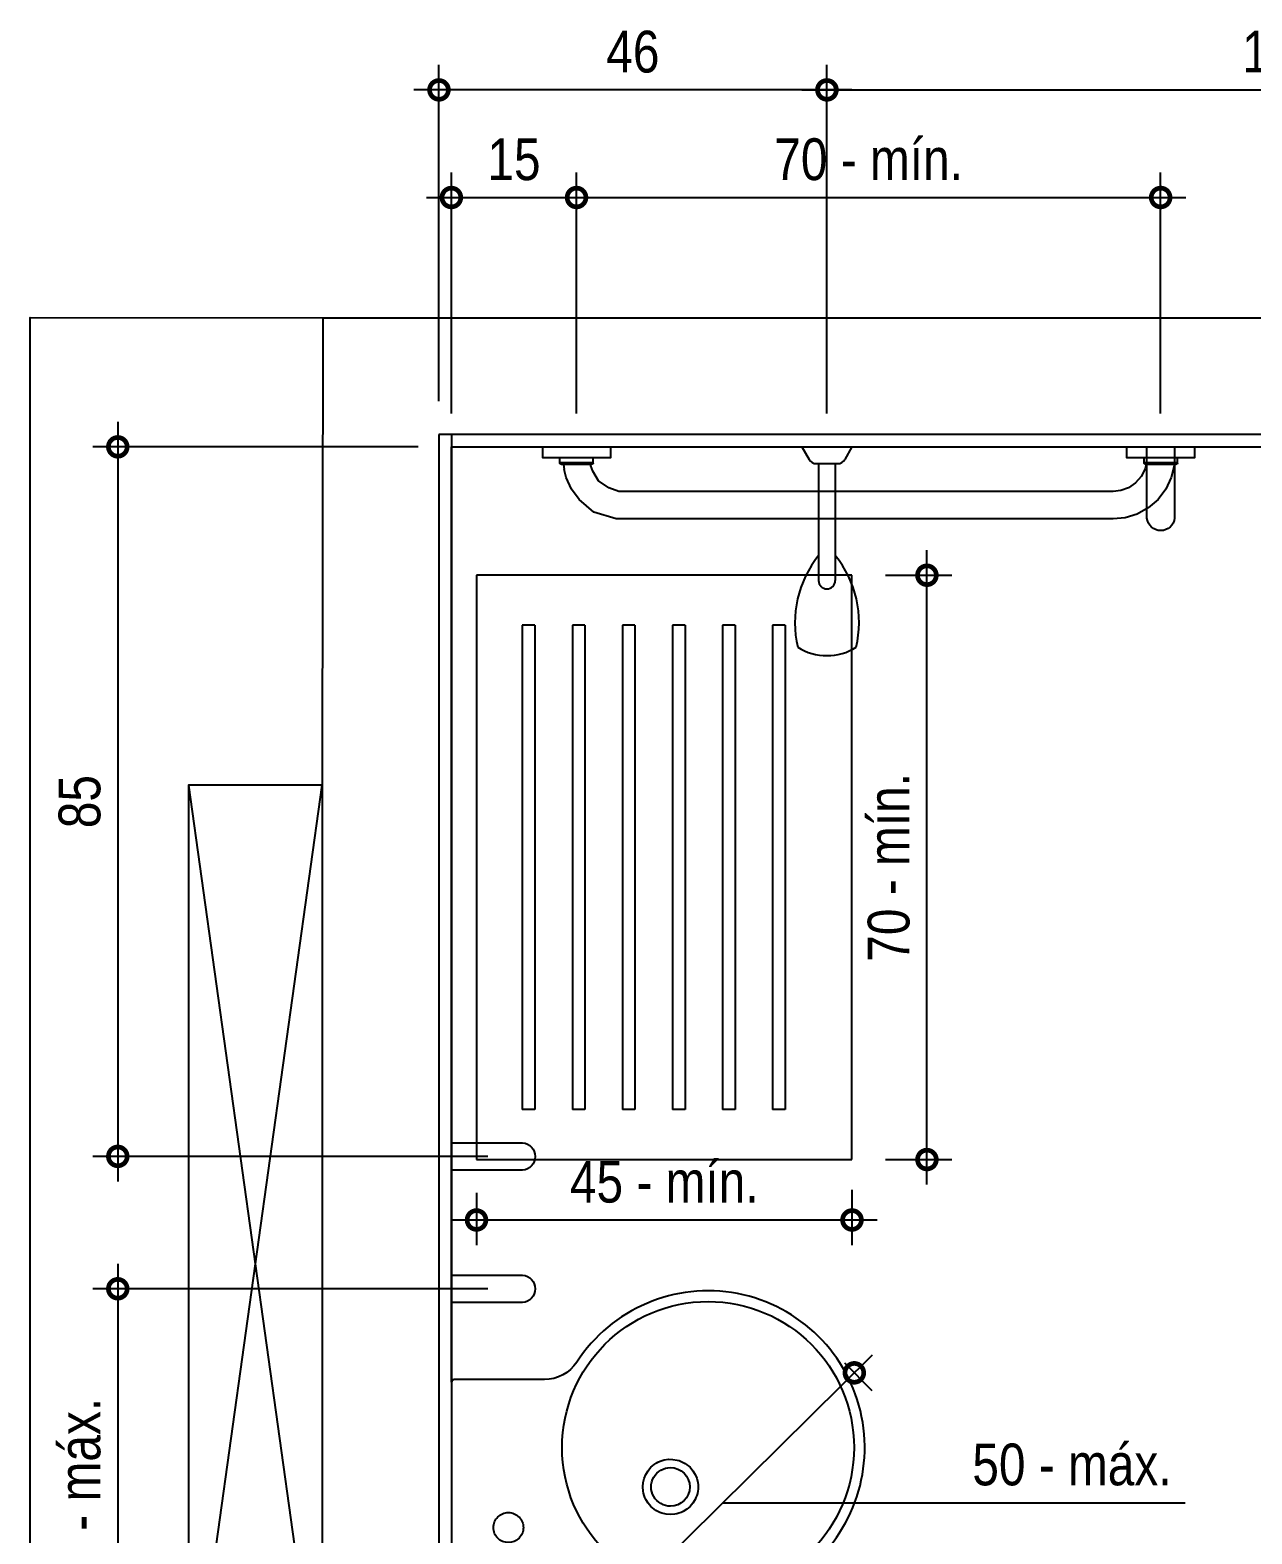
# Model space of a CAD drawing. Header units: metres. Extents: x 3 to 168, y -142 to 28.
# Drawn here: x 112.067 to 113.531, y -80.438 to -78.636 of the extents above; entities that cross this region are included whole.
import ezdxf

# ---------------------------------------------------------------- set-up
doc = ezdxf.new("R2010")
doc.units = ezdxf.units.M
doc.linetypes.add('DASHEDX2', pattern=[1.5, 1, -0.5])
doc.linetypes.add('DASHSPACE', pattern=[30, 12, -18])
for name, color, linetype in [('ARQ-ALV ACAB', 4, 'Continuous'), ('ARQ-ALV OSSO', 5, 'Continuous'), ('ARQ-AUX1', 1, 'Continuous'), ('ARQ-DIM', 2, 'Continuous'), ('ARQ-HID', 2, 'Continuous'), ('ARQ-PRJ', 7, 'DASHEDX2'), ('ARQ-SIM', 1, 'Continuous')]:
    doc.layers.add(name, color=color, linetype=linetype)
doc.styles.add('Adesa', font='ARIALN.TTF')
doc.dimstyles.new('ADESA 1-0025', dxfattribs={"dimtxt": 0.05, "dimasz": 0.045, "dimexe": 0.03, "dimexo": 0.04, "dimgap": 0.02, "dimtad": 1, "dimtoh": 1, "dimdec": 0, "dimlfac": 100, "dimzin": 4, "dimtxsty": 'Adesa', "dimblk": 'DOTSMALL', "dimcen": 1, "dimdle": 0.03, "dimclrd": 1, "dimclre": 1, "dimclrt": 256, "dimazin": 1, "dimtm": 1e-09, "dimtfac": 1, "dimtdec": 0, "dimtix": 1, "dimtmove": 2, "dimatfit": 0, "dimldrblk": 'DOTSMALL', "dimfxl": 0.8, "dimtvp": 2, "dimtolj": 1, "dimtzin": 0, "dimarcsym": 0})

# ---------------------------------------------------------------- blocks, each defined once
blk = doc.blocks.new('ARQ-CUBA OP2')
for points in [[(0.3901, -0.0022), (0.3901, -0.1139, 0.250875), (0.4107, -0.1524, -1.226887), (0.1493, -0.4111, 0.253672), (0.1104, -0.3901), (0.0022, -0.3901, -0.414214), (-0.0009, -0.387), (-0.0009, -0.0022, -0.414214), (0.0022, 0.0009), (0.387, 0.0009), (0.3878, 0.0008), (0.3886, 0.0005), (0.3892, 0), (0.3897, -0.0007), (0.39, -0.0014)], [(0.14, -0.122, 1), (0.14, -0.1581, 1)], [(0.3066, -0.1338, 1), (0.3066, -0.4836, 1)], [(0.2615, -0.2384, 1), (0.2615, -0.2847, 1)]]:
    blk.add_lwpolyline(points, format="xyb", close=True)
at = {"ltscale": 0.001202}
blk.add_lwpolyline([(0.3901, -0.0024), (0.3901, -0.0022)], dxfattribs=at)
at = {"linetype": 'DASHSPACE'}
for points in [[(0.2128, -0.0493, 1), (0.2128, -0.0853, 1)], [(0.0673, -0.1948, 1), (0.0673, -0.2308, 1)]]:
    blk.add_lwpolyline(points, format="xyb", close=True, dxfattribs=at)
blk.add_lwpolyline([(0.2615, -0.2284), (0.2564, -0.2288), (0.2513, -0.2301), (0.2489, -0.231), (0.2465, -0.2321), (0.2442, -0.2333), (0.242, -0.2348), (0.2381, -0.2381), (0.2348, -0.2421), (0.232, -0.2466), (0.2309, -0.2489), (0.23, -0.2514), (0.2293, -0.2539), (0.2288, -0.2565), (0.2284, -0.2615), (0.2288, -0.2667), (0.23, -0.2718), (0.232, -0.2766), (0.2348, -0.281), (0.2364, -0.2831), (0.2382, -0.285), (0.2401, -0.2868), (0.2421, -0.2884), (0.2443, -0.2898), (0.2466, -0.2911), (0.2491, -0.2922), (0.254, -0.2938), (0.2591, -0.2946), (0.2643, -0.2945), (0.2695, -0.2937), (0.272, -0.293), (0.2745, -0.292), (0.2768, -0.2909), (0.2791, -0.2896), (0.2813, -0.2881), (0.2834, -0.2865), (0.285, -0.285), (0.2883, -0.281), (0.2911, -0.2766), (0.293, -0.2719), (0.2943, -0.2668), (0.2946, -0.2642), (0.2947, -0.2616), (0.2946, -0.259), (0.2943, -0.2564), (0.2938, -0.2538), (0.293, -0.2513), (0.2921, -0.2488), (0.291, -0.2464), (0.2883, -0.2421), (0.285, -0.2381), (0.281, -0.2348), (0.2766, -0.232), (0.2742, -0.2309), (0.2717, -0.23), (0.2692, -0.2293), (0.2666, -0.2288)], close=True)
blk.add_lwpolyline([(-0.0009, -0.387), (-0.0009, -0.6249)])
at = {"layer": 'ARQ-SIM'}
blk.add_lwpolyline([(0.4791, 0.0009), (0.4791, -0.0843, 0.913215), (0.5121, -0.0843), (0.5121, 0.0009)], format="xyb", dxfattribs=at)
blk = doc.blocks.new('ARQ-SAN-DUCHA')
at = {"layer": 'ARQ-HID'}
for p, q in [((0, 0.03), (0.015, 0.0213)), ((0, -0.03), (0, 0.03)), ((0.02, -0.0127), (0.02, 0.0127)), ((0.02, 0.01), (0.16, 0.01)), ((0.02, -0.01), (0.16, -0.01)), ((0, -0.03), (0.015, -0.0213))]:
    blk.add_line(p, q, dxfattribs=at)
for centre, radius, start, end in [((0.2107, -0.0904), 0.1288, 76.8369, 128.7713), ((0.01, 0.0127), 0.01, 359.9999, 59.9999), ((0.1837, 0), 0.0663, 328.1091, 31.8907), ((0.16, 0), 0.01, 269.9999, 89.9999), ((0.01, -0.0127), 0.01, 299.9999, 359.9999), ((0.2107, 0.0904), 0.1288, 231.2284, 283.1628)]:
    blk.add_arc(centre, radius, start, end, dxfattribs=at)
blk = doc.blocks.new('CHUVEIRO ACESSIVEL')
for p, q in [((-0.9, 0.3), (-0.9, 1.25)), ((0, 0.3), (-0.9, 0.3))]:
    blk.add_line(p, q)
at = {"color": 1}
for points in [[(-0.9, 1.1094), (-0.9, 1.1906), (-0.8868, 1.1906), (-0.8868, 1.1094)], [(-0.9, 0.4094), (-0.9, 0.4906), (-0.8868, 0.4906), (-0.8868, 0.4094)]]:
    blk.add_lwpolyline(points, close=True, dxfattribs=at)
for points in [[(-0.8809, 1.17), (-0.8868, 1.17)], [(-0.8809, 1.17), (-0.8809, 1.1302)], [(-0.8809, 1.17), (-0.8799, 1.1698)], [(-0.8799, 1.1698), (-0.8792, 1.169)], [(-0.8792, 1.169), (-0.8789, 1.168)], [(-0.8789, 1.168), (-0.8789, 1.1323)], [(-0.8789, 1.1665), (-0.8632, 1.1627)], [(-0.8632, 1.1627), (-0.8494, 1.1562)], [(-0.8494, 1.1562), (-0.8371, 1.1468)], [(-0.8371, 1.1468), (-0.8269, 1.135)], [(-0.8269, 1.135), (-0.8196, 1.1216)], [(-0.8809, 1.1302), (-0.8868, 1.1302)], [(-0.8799, 1.1305), (-0.8809, 1.1302)], [(-0.8792, 1.1312), (-0.8799, 1.1305)], [(-0.8789, 1.1323), (-0.8792, 1.1312)], [(-0.8789, 1.1327), (-0.8736, 1.1315)], [(-0.8736, 1.1315), (-0.8645, 1.1267)], [(-0.8645, 1.1267), (-0.8568, 1.1197)], [(-0.8568, 1.1197), (-0.8511, 1.1113)], [(-0.8196, 1.1216), (-0.8152, 1.1075)], [(-0.8511, 1.1113), (-0.8479, 1.1022)], [(-0.8479, 1.1022), (-0.8468, 1.093)], [(-0.8152, 1.1075), (-0.8138, 1.093)], [(-0.8468, 1.093), (-0.8468, 0.5007), (-0.8511, 0.4887)], [(-0.8138, 1.093), (-0.8138, 0.4972), (-0.8219, 0.4708), (-0.8371, 0.4532)], [(-0.8511, 0.4887), (-0.8595, 0.4762), (-0.871, 0.4696)], [(-0.8809, 0.4698), (-0.8868, 0.4698)], [(-0.8809, 0.4698), (-0.8809, 0.43)], [(-0.8809, 0.4698), (-0.8799, 0.4695)], [(-0.8799, 0.4695), (-0.8792, 0.4688)], [(-0.8792, 0.4688), (-0.8789, 0.4677)], [(-0.871, 0.4696), (-0.8772, 0.4672)], [(-0.8789, 0.4677), (-0.8789, 0.432)], [(-0.8772, 0.4672), (-0.8789, 0.4669)], [(-0.8371, 0.4532), (-0.8494, 0.4438)], [(-0.8789, 0.4341), (-0.8729, 0.435)], [(-0.8632, 0.4373), (-0.8729, 0.435)], [(-0.8494, 0.4438), (-0.8632, 0.4373)], [(-0.8809, 0.43), (-0.8868, 0.43)], [(-0.8799, 0.4302), (-0.8809, 0.43)], [(-0.8792, 0.431), (-0.8799, 0.4302)], [(-0.8789, 0.432), (-0.8792, 0.431)]]:
    blk.add_lwpolyline(points, dxfattribs=at)
at = {"layer": 'ARQ-PRJ'}
for p, q in [((-0.6863, 0.6999), (-0.6124, 0.6999)), ((-0.6863, 0.6999), (-0.6863, 0.6849)), ((-0.6863, 0.6849), (-0.5965, 0.6849)), ((-0.6124, 0.6999), (-0.1063, 0.6999)), ((-0.5965, 0.6849), (-0.1063, 0.6849)), ((-0.1063, 0.6999), (-0.1063, 0.6849)), ((-0.6863, 0.6399), (-0.1063, 0.6399)), ((-0.6863, 0.6399), (-0.6863, 0.6249)), ((-0.1063, 0.6399), (-0.1063, 0.6249)), ((-0.6863, 0.6249), (-0.1063, 0.6249)), ((-0.6863, 0.5799), (-0.1063, 0.5799)), ((-0.6863, 0.5799), (-0.6863, 0.5649)), ((-0.1063, 0.5799), (-0.1063, 0.5649)), ((-0.6863, 0.5649), (-0.1063, 0.5649)), ((-0.6863, 0.5199), (-0.1063, 0.5199)), ((-0.6863, 0.5199), (-0.6863, 0.5049)), ((-0.6863, 0.5049), (-0.1063, 0.5049)), ((-0.1063, 0.5199), (-0.1063, 0.5049)), ((-0.6863, 0.4599), (-0.1063, 0.4599)), ((-0.6863, 0.4599), (-0.6863, 0.4449)), ((-0.1063, 0.4599), (-0.1063, 0.4449)), ((-0.6863, 0.4449), (-0.1063, 0.4449)), ((-0.6863, 0.3999), (-0.1063, 0.3999)), ((-0.6863, 0.3999), (-0.6863, 0.3849)), ((-0.1063, 0.3999), (-0.1063, 0.3849)), ((-0.6863, 0.3849), (-0.1063, 0.3849))]:
    blk.add_line(p, q, dxfattribs=at)
blk.add_lwpolyline([(-0.63, 0.78), (-0.7463, 0.78), (-0.7463, 0.33), (-0.0463, 0.33), (-0.0463, 0.78), (-0.63, 0.78)], dxfattribs=at)
at = {"layer": 'ARQ-SIM'}
for points in [[(-0.9, 1.1665), (-0.8148, 1.1665, -0.913215), (-0.8148, 1.1335), (-0.9, 1.1335)], [(-0.0665, 0.3), (-0.0665, 0.3852, -0.913215), (-0.0335, 0.3852), (-0.0335, 0.3)]]:
    blk.add_lwpolyline(points, format="xyb", dxfattribs=at)
at = {"layer": 'ARQ-HID', "extrusion": (0, 0, -1), "xscale": -1, "zscale": -1}
blk.add_blockref('ARQ-SAN-DUCHA', (0.9, 0.75), dxfattribs=at)
blk = doc.blocks.new('_DotSmall')
at = {"color": 0, "linetype": 'ByBlock', "const_width": 0.5}
blk.add_lwpolyline([(-0.0625, 0, 1), (0.0625, 0, 1)], format="xyb", close=True, dxfattribs=at)
blk = doc.blocks.new('*D361')
at = {"layer": 'ARQ-DIM', "color": 1, "lineweight": -2, "transparency": 16777216}
for p, q in [((113.0219, -79.0956), (113.0219, -78.6779)), ((114.1128, -79.0506), (114.1128, -78.6779)), ((112.9919, -78.7079), (114.1428, -78.7079))]:
    blk.add_line(p, q, dxfattribs=at)
at = {"layer": 'Defpoints', "color": 0, "transparency": 16777216}
for p in [(114.1128, -78.7079), (114.1128, -79.0906, 0), (113.0219, -79.1356, 0)]:
    blk.add_point(p, dxfattribs=at)
at = {"layer": 'ARQ-DIM', "color": 1, "lineweight": -2, "transparency": 16777216, "xscale": 0.045, "yscale": 0.045, "zscale": 0.045, "rotation": 180}
blk.add_blockref('_DotSmall', (113.0219, -78.7079), dxfattribs=at)
at = {"layer": 'ARQ-DIM', "color": 1, "lineweight": -2, "transparency": 16777216, "xscale": 0.045, "yscale": 0.045, "zscale": 0.045}
blk.add_blockref('_DotSmall', (114.1128, -78.7079), dxfattribs=at)
at = {"layer": 'ARQ-DIM', "transparency": 16777216, "insert": (113.5673, -78.6623), "char_height": 0.05, "attachment_point": 5, "style": 'Adesa'}
blk.add_mtext('\\A1;109', dxfattribs=at)
blk = doc.blocks.new('*D362')
at = {"layer": 'ARQ-DIM', "color": 1, "lineweight": -2, "transparency": 16777216}
for p, q in [((112.5569, -79.0806), (112.5569, -78.6779)), ((113.0218, -79.0956), (113.0218, -78.6779)), ((113.0518, -78.7079), (112.5269, -78.7079))]:
    blk.add_line(p, q, dxfattribs=at)
at = {"layer": 'Defpoints', "color": 0, "transparency": 16777216}
for p in [(112.5569, -78.7079), (112.5569, -79.1206), (113.0218, -79.1356)]:
    blk.add_point(p, dxfattribs=at)
at = {"layer": 'ARQ-DIM', "color": 1, "lineweight": -2, "transparency": 16777216, "xscale": 0.045, "yscale": 0.045, "zscale": 0.045, "rotation": 180}
blk.add_blockref('_DotSmall', (112.5569, -78.7079), dxfattribs=at)
at = {"layer": 'ARQ-DIM', "color": 1, "lineweight": -2, "transparency": 16777216, "xscale": 0.045, "yscale": 0.045, "zscale": 0.045}
blk.add_blockref('_DotSmall', (113.0218, -78.7079), dxfattribs=at)
at = {"layer": 'ARQ-DIM', "transparency": 16777216, "insert": (112.7893, -78.6624), "char_height": 0.05, "attachment_point": 5, "style": 'Adesa'}
blk.add_mtext('\\A1;46', dxfattribs=at)
blk = doc.blocks.new('*D363')
at = {"layer": 'ARQ-DIM', "color": 1, "lineweight": -2, "transparency": 16777216}
for p, q in [((112.7218, -79.0956), (112.7218, -78.8068)), ((113.4218, -79.0956), (113.4218, -78.8068)), ((112.6918, -78.8368), (113.4518, -78.8368))]:
    blk.add_line(p, q, dxfattribs=at)
at = {"layer": 'Defpoints', "color": 0, "transparency": 16777216}
for p in [(113.4218, -78.8368), (112.7218, -79.1356, -0.0001), (113.4218, -79.1356, -0.0001)]:
    blk.add_point(p, dxfattribs=at)
at = {"layer": 'ARQ-DIM', "color": 1, "lineweight": -2, "transparency": 16777216, "xscale": 0.045, "yscale": 0.045, "zscale": 0.045, "rotation": 180}
blk.add_blockref('_DotSmall', (112.7218, -78.8368), dxfattribs=at)
at = {"layer": 'ARQ-DIM', "color": 1, "lineweight": -2, "transparency": 16777216, "xscale": 0.045, "yscale": 0.045, "zscale": 0.045}
blk.add_blockref('_DotSmall', (113.4218, -78.8368), dxfattribs=at)
at = {"layer": 'ARQ-DIM', "transparency": 16777216, "insert": (113.0718, -78.7913), "char_height": 0.05, "attachment_point": 5, "style": 'Adesa'}
blk.add_mtext('\\A1;70 - mín.', dxfattribs=at)
blk = doc.blocks.new('*D364')
at = {"layer": 'ARQ-DIM', "color": 1, "lineweight": -2, "transparency": 16777216}
for p, q in [((112.5718, -79.0956), (112.5718, -78.8068)), ((112.7218, -78.8095), (112.7218, -78.8068)), ((112.5418, -78.8368), (112.7518, -78.8368))]:
    blk.add_line(p, q, dxfattribs=at)
at = {"layer": 'Defpoints', "color": 0, "transparency": 16777216}
for p in [(112.7218, -78.8368), (112.7218, -78.8495), (112.5718, -79.1356, -0.0001)]:
    blk.add_point(p, dxfattribs=at)
at = {"layer": 'ARQ-DIM', "color": 1, "lineweight": -2, "transparency": 16777216, "xscale": 0.045, "yscale": 0.045, "zscale": 0.045, "rotation": 180}
blk.add_blockref('_DotSmall', (112.5718, -78.8368), dxfattribs=at)
at = {"layer": 'ARQ-DIM', "color": 1, "lineweight": -2, "transparency": 16777216, "xscale": 0.045, "yscale": 0.045, "zscale": 0.045}
blk.add_blockref('_DotSmall', (112.7218, -78.8368), dxfattribs=at)
at = {"layer": 'ARQ-DIM', "transparency": 16777216, "insert": (112.6468, -78.7913), "char_height": 0.05, "attachment_point": 5, "style": 'Adesa'}
blk.add_mtext('\\A1;15', dxfattribs=at)
blk = doc.blocks.new('*D365')
at = {"layer": 'ARQ-DIM', "color": 1, "lineweight": -2, "transparency": 16777216}
for p, q in [((113.1417, -80.0193), (113.1417, -79.2593)), ((113.0919, -79.2893), (113.1717, -79.2893)), ((113.0919, -79.9893), (113.1717, -79.9893))]:
    blk.add_line(p, q, dxfattribs=at)
at = {"layer": 'Defpoints', "color": 0, "transparency": 16777216}
for p in [(113.0519, -79.2893), (113.1417, -79.2893), (113.0519, -79.9893)]:
    blk.add_point(p, dxfattribs=at)
at = {"layer": 'ARQ-DIM', "color": 1, "lineweight": -2, "transparency": 16777216, "xscale": 0.045, "yscale": 0.045, "zscale": 0.045}
for p, rotation in [((113.1417, -79.2893), 90), ((113.1417, -79.9893), 270)]:
    blk.add_blockref('_DotSmall', p, dxfattribs=dict(at, rotation=rotation))
at = {"layer": 'ARQ-DIM', "transparency": 16777216, "insert": (113.0961, -79.6393), "char_height": 0.05, "attachment_point": 5, "rotation": 90, "style": 'Adesa'}
blk.add_mtext('\\A1;70 - mín.', dxfattribs=at)
blk = doc.blocks.new('*D366')
at = {"layer": 'ARQ-DIM', "color": 1, "lineweight": -2, "transparency": 16777216}
for p, q in [((112.6019, -80.0293), (112.6019, -80.0917)), ((113.0519, -80.0256), (113.0519, -80.0917)), ((112.5719, -80.0617), (113.0819, -80.0617))]:
    blk.add_line(p, q, dxfattribs=at)
at = {"layer": 'Defpoints', "color": 0, "transparency": 16777216}
for p in [(113.0519, -79.9856), (112.6019, -79.9893), (113.0519, -80.0617)]:
    blk.add_point(p, dxfattribs=at)
at = {"layer": 'ARQ-DIM', "color": 1, "lineweight": -2, "transparency": 16777216, "xscale": 0.045, "yscale": 0.045, "zscale": 0.045, "rotation": 180}
blk.add_blockref('_DotSmall', (112.6019, -80.0617), dxfattribs=at)
at = {"layer": 'ARQ-DIM', "color": 1, "lineweight": -2, "transparency": 16777216, "xscale": 0.045, "yscale": 0.045, "zscale": 0.045}
blk.add_blockref('_DotSmall', (113.0519, -80.0617), dxfattribs=at)
at = {"layer": 'ARQ-DIM', "transparency": 16777216, "insert": (112.8269, -80.0162), "char_height": 0.05, "attachment_point": 5, "style": 'Adesa'}
blk.add_mtext('\\A1;45 - mín.', dxfattribs=at)
blk = doc.blocks.new('*D367')
at = {"layer": 'ARQ-DIM', "color": 1, "lineweight": -2, "transparency": 16777216}
for p, q in [((112.172, -79.1055), (112.172, -80.0155)), ((112.5318, -79.1355), (112.142, -79.1355)), ((112.6155, -79.9855), (112.142, -79.9855))]:
    blk.add_line(p, q, dxfattribs=at)
at = {"layer": 'Defpoints', "color": 0, "transparency": 16777216}
for p in [(112.5718, -79.1355), (112.172, -79.9855), (112.6555, -79.9855)]:
    blk.add_point(p, dxfattribs=at)
at = {"layer": 'ARQ-DIM', "color": 1, "lineweight": -2, "transparency": 16777216, "xscale": 0.045, "yscale": 0.045, "zscale": 0.045}
for p, rotation in [((112.172, -79.1355), 90), ((112.172, -79.9855), 270)]:
    blk.add_blockref('_DotSmall', p, dxfattribs=dict(at, rotation=rotation))
at = {"layer": 'ARQ-DIM', "transparency": 16777216, "insert": (112.1264, -79.5605), "char_height": 0.05, "attachment_point": 5, "rotation": 90, "style": 'Adesa'}
blk.add_mtext('\\A1;85', dxfattribs=at)
blk = doc.blocks.new('*D369')
at = {"layer": 'ARQ-DIM', "color": 1, "lineweight": -2, "transparency": 16777216}
for p, q in [((113.076, -80.2237), (112.7184, -80.5772)), ((113.043, -80.233), (113.0758, -80.2661)), ((112.8972, -80.4004), (113.1797, -80.4004)), ((113.1797, -80.4004), (113.4513, -80.4004)), ((112.7281, -80.5443), (112.7609, -80.5775))]:
    blk.add_line(p, q, dxfattribs=at)
at = {"layer": 'Defpoints', "color": 0, "transparency": 16777216}
for p in [(113.0149, -80.2045), (112.7, -80.5159), (112.7398, -80.5561)]:
    blk.add_point(p, dxfattribs=at)
at = {"layer": 'ARQ-DIM', "color": 1, "lineweight": -2, "transparency": 16777216, "xscale": 0.045, "yscale": 0.045, "zscale": 0.045}
for p, rotation in [((113.0547, -80.2448), 44.67332194255207), ((112.7398, -80.5561), 224.6733219425521)]:
    blk.add_blockref('_DotSmall', p, dxfattribs=dict(at, rotation=rotation))
at = {"layer": 'ARQ-DIM', "transparency": 16777216, "insert": (113.3155, -80.3549), "char_height": 0.05, "attachment_point": 5, "style": 'Adesa'}
blk.add_mtext('\\A1;50 - máx.', dxfattribs=at)
blk = doc.blocks.new('*D370')
at = {"layer": 'ARQ-DIM', "color": 1, "lineweight": -2, "transparency": 16777216}
for p, q in [((112.172, -80.1141), (112.172, -80.6741)), ((112.6156, -80.1441), (112.142, -80.1441)), ((112.5319, -80.6441), (112.142, -80.6441))]:
    blk.add_line(p, q, dxfattribs=at)
at = {"layer": 'Defpoints', "color": 0, "transparency": 16777216}
for p in [(112.6556, -80.1441, -0.0001), (112.172, -80.6441), (112.5719, -80.6441, 0)]:
    blk.add_point(p, dxfattribs=at)
at = {"layer": 'ARQ-DIM', "color": 1, "lineweight": -2, "transparency": 16777216, "xscale": 0.045, "yscale": 0.045, "zscale": 0.045}
for p, rotation in [((112.172, -80.1441), 90), ((112.172, -80.6441), 270)]:
    blk.add_blockref('_DotSmall', p, dxfattribs=dict(at, rotation=rotation))
at = {"layer": 'ARQ-DIM', "transparency": 16777216, "insert": (112.1264, -80.3941), "char_height": 0.05, "width": 0.268666, "attachment_point": 5, "rotation": 90, "style": 'Adesa'}
blk.add_mtext('\\A1;50 - máx.', dxfattribs=at)
blk = doc.blocks.new('AREAS MOLHADAS')
at = {"layer": 'ARQ-ALV ACAB'}
for points in [[(112.5719, -79.1206), (112.5719, -80.6439)], [(112.5719, -79.1356), (114.613, -79.1356)]]:
    blk.add_lwpolyline(points, dxfattribs=at)
at = {"layer": 'ARQ-ALV OSSO', "elevation": 0}
for points in [[(112.4177, -78.9809), (112.4169, -79.5406), (112.2569, -79.5406), (112.2569, -80.799), (112.0669, -80.799), (112.0669, -78.9804), (112.4177, -78.9809)], [(112.4177, -78.9809), (114.768, -78.9809)], [(114.628, -79.1207), (112.5569, -79.1206)], [(112.5569, -79.1206), (112.5569, -80.6591)], [(112.4169, -79.5406), (112.4169, -80.659)]]:
    blk.add_lwpolyline(points, dxfattribs=at)
at = {"layer": 'ARQ-AUX1', "elevation": 0}
for points in [[(112.2569, -79.5406), (112.4127, -80.659)], [(112.2611, -80.659), (112.4169, -79.5406)]]:
    blk.add_lwpolyline(points, dxfattribs=at)
at = {"layer": 'ARQ-SIM', "elevation": -0.0001}
blk.add_lwpolyline([(112.5719, -80.1276), (112.6571, -80.1276, -0.913215), (112.6571, -80.1606), (112.5719, -80.1606)], format="xyb", dxfattribs=at)
at = {"layer": 'ARQ-HID', "rotation": 270}
blk.add_blockref('CHUVEIRO ACESSIVEL', (112.2719, -80.0356), dxfattribs=at)
at = {"layer": 'ARQ-HID', "xscale": -1, "rotation": 179.999394241845}
blk.add_blockref('ARQ-CUBA OP2', (112.5728, -80.643, 0), dxfattribs=at)
at = {"layer": 'ARQ-DIM'}
for base, p1, p2, angle, picture, middle in [((112.5569, -78.7079, 0), (113.0218, -79.1356, 0), (112.5569, -79.1206, 0), 0, '*D362', (112.7893, -78.6624, 0)), ((114.1128, -78.7079, 0), (113.0219, -79.1356), (114.1128, -79.0906, 0), 0, '*D361', (113.5673, -78.6623, 0)), ((112.7218, -78.8368, 0.0001), (112.5718, -79.1356, 0), (112.7218, -78.8495, 0.0001), 180, '*D364', (112.6468, -78.7913, 0.0001)), ((112.172, -79.9855, 0), (112.5718, -79.1355, 0), (112.6555, -79.9855, 0), 270, '*D367', (112.1264, -79.5605, 0))]:
    dim = blk.add_linear_dim(base=base, p1=p1, p2=p2, angle=angle, dimstyle='ADESA 1-0025', dxfattribs=at)
    dim.commit()
    dim.dimension.update_dxf_attribs({"geometry": picture, "text_midpoint": middle})
for base, p1, p2, angle, text, picture, middle in [((113.4218, -78.8368, 0.0001), (112.7218, -79.1356, 0), (113.4218, -79.1356, 0), 180, '<> - mín.', '*D363', (113.0718, -78.7913, 0.0001)), ((113.0519, -80.0617, 0), (112.6019, -79.9893, 0), (113.0519, -79.9856, 0), 0, '<> - mín.', '*D366', (112.8269, -80.0162, 0)), ((112.172, -80.6441), (112.6556, -80.1441, -0.0001), (112.5719, -80.6441, 0), 90, '<> - máx.', '*D370', (112.1264, -80.3941))]:
    dim = blk.add_linear_dim(base=base, p1=p1, p2=p2, angle=angle, text=text, dimstyle='ADESA 1-0025', dxfattribs=at)
    dim.commit()
    dim.dimension.update_dxf_attribs({"geometry": picture, "text_midpoint": middle})
dim = blk.add_linear_dim(base=(113.1417, -79.2893, 0), p1=(113.0519, -79.9893, 0), p2=(113.0519, -79.2893, 0), angle=90, text='<> - mín.', dimstyle='ADESA 1-0025', override={"dimtxsty": 'Adesa'}, dxfattribs=at)
dim.commit()
dim.dimension.update_dxf_attribs({"geometry": '*D365', "text_midpoint": (113.0961, -79.6393, 0)})
dim = blk.add_linear_dim(base=(112.7398, -80.5561, 0), p1=(113.0149, -80.2045, 0), p2=(112.7, -80.5159, 0), angle=224.6733, text='50 - máx.', dimstyle='ADESA 1-0025', override={"dimtmove": 1}, dxfattribs=at)
dim.commit()
dim.dimension.update_dxf_attribs({"geometry": '*D369', "text_midpoint": (113.1997, -80.4004, 0), "dimtype": 129})

msp = doc.modelspace()

# ---------------------------------------------------------------- block references
msp.add_blockref('AREAS MOLHADAS', (0, 0))

doc.saveas('drawing.dxf')
